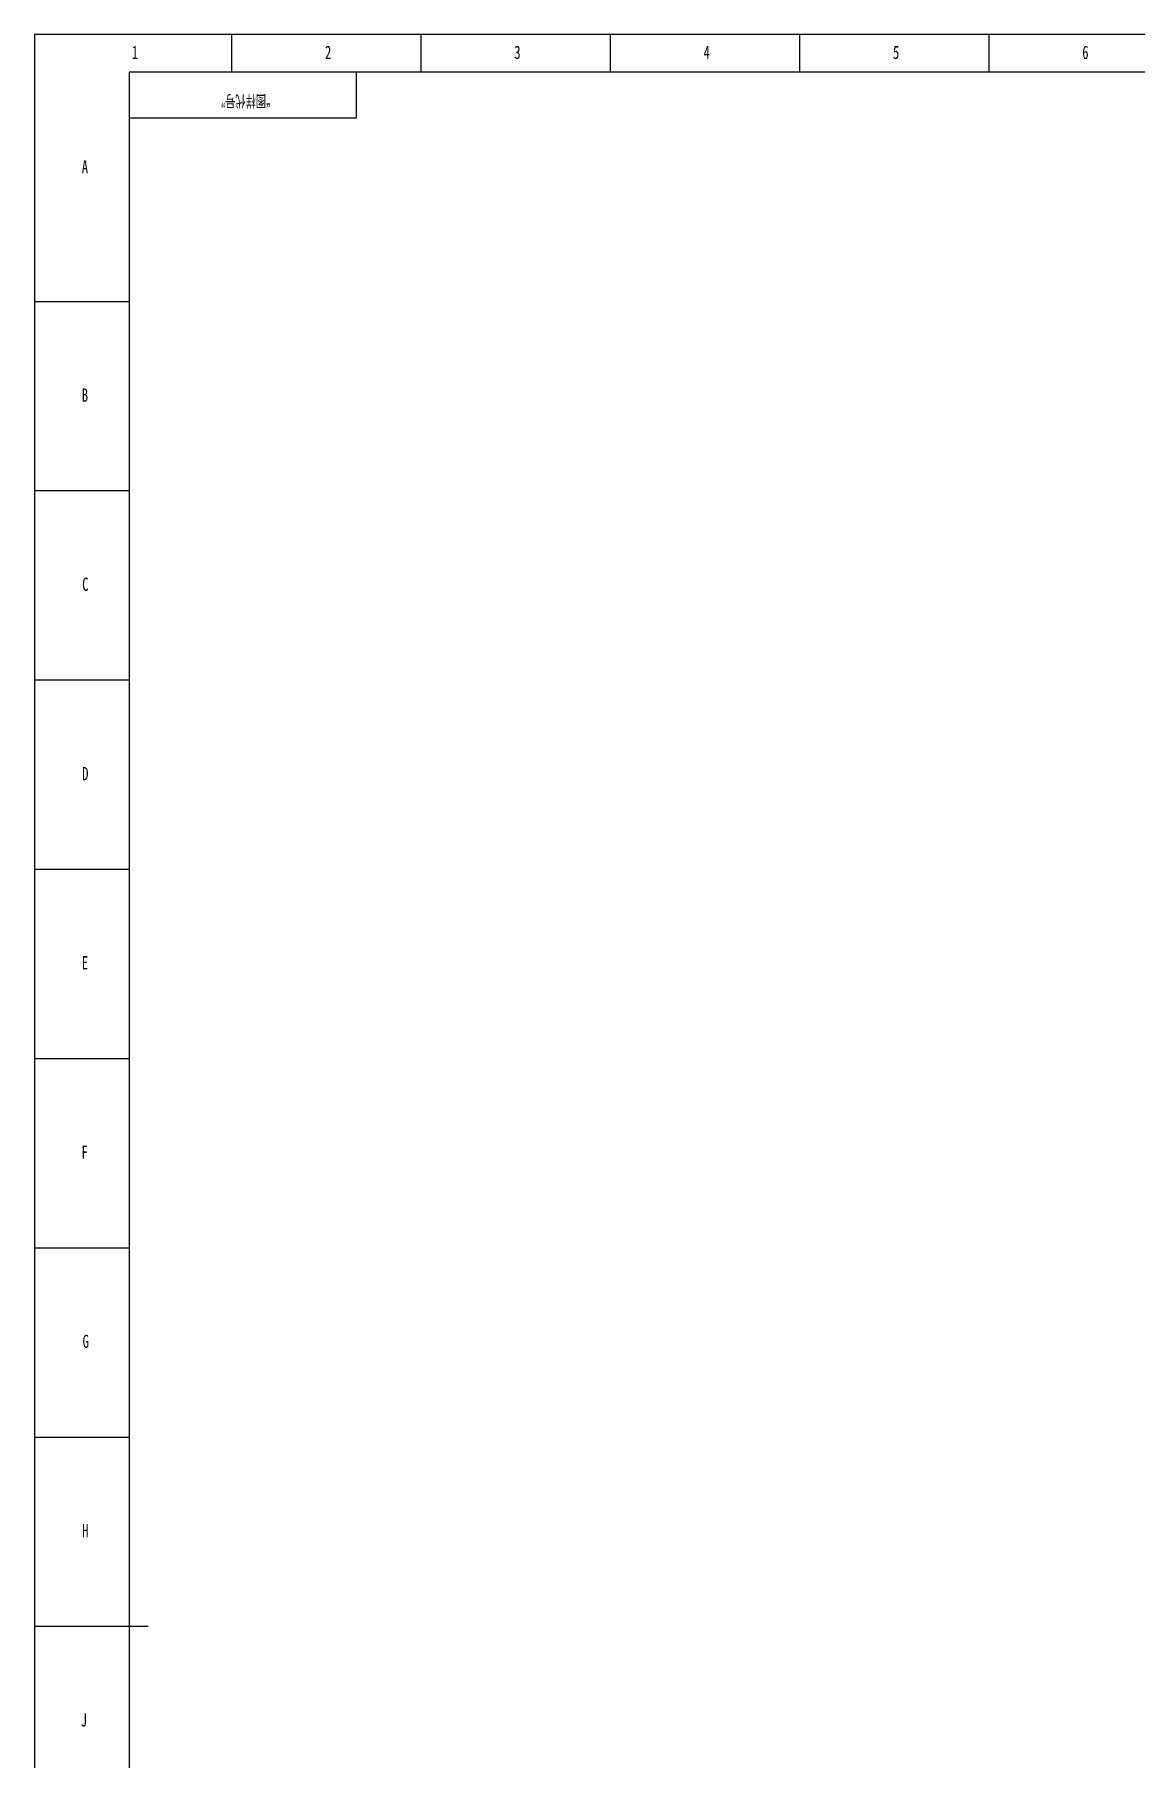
# Model space of a CAD drawing. Header units: millimetres. Extents: x 0 to 1189, y 0 to 841.
# Drawn here: x 0 to 290.8, y 385.6 to 841 of the extents above; entities that cross this region are included whole.
import ezdxf

# ---------------------------------------------------------------- set-up
doc = ezdxf.new("R2010")
doc.units = ezdxf.units.MM
for name, color, linetype in [('10', 7, 'Continuous'), ('5', 7, 'Continuous'), ('SLD-0', 7, 'Continuous')]:
    doc.layers.add(name, color=color, linetype=linetype)
doc.styles.add('SLDTEXTSTYLE0', font='TXT', dxfattribs={"width": 0.7, "bigfont": 'bigfont'})
doc.styles.add('SLDTEXTSTYLE5', font='TXT', dxfattribs={"width": 0.7})

msp = doc.modelspace()

# ---------------------------------------------------------------- linework, layer by layer
at = {"layer": '5', "color": 7}
for p, q in [((1189, 841), (0, 841)), ((0, 841), (0, 0))]:
    msp.add_line(p, q, dxfattribs=at)
at = {"layer": '5'}
for p, q in [((52, 841), (52, 831.05)), ((102, 841), (102, 831.05)), ((152, 841), (152, 831.05)), ((202, 841), (202, 831.05)), ((252, 841), (252, 831.05)), ((0, 770.5), (25, 770.5)), ((0, 720.5), (25, 720.5)), ((0, 670.5), (25, 670.5)), ((0, 620.5), (25, 620.5)), ((0, 570.5), (25, 570.5)), ((0, 520.5), (25, 520.5)), ((0, 470.5), (25, 470.5))]:
    msp.add_line(p, q, dxfattribs=at)
at = {"layer": '5', "color": 7, "lineweight": 25}
for p, q in [((1179, 831.05), (25, 831.05)), ((25, 831.05), (25, 10)), ((85, 819), (85, 831)), ((25, 819), (85, 819))]:
    msp.add_line(p, q, dxfattribs=at)
at = {"layer": '5', "lineweight": 25}
msp.add_line((0, 420.5), (30, 420.5), dxfattribs=at)

# ---------------------------------------------------------------- texts
at = {"layer": '10', "char_height": 3.5, "attachment_point": 2, "style": 'SLDTEXTSTYLE5'}
for s, insert in [('1', (26.54, 838.03)), ('2', (77.54, 838.03)), ('3', (127.54, 838.03)), ('4', (177.54, 838.03)), ('5', (227.54, 838.03)), ('6', (277.55, 838.03)), ('A', (13.32, 807.78)), ('B', (13.32, 747.49)), ('C', (13.43, 697.53)), ('D', (13.43, 647.49)), ('E', (13.32, 597.53)), ('F', (13.22, 547.49)), ('G', (13.54, 497.53)), ('H', (13.43, 447.49)), ('J', (13.02, 397.53))]:
    msp.add_mtext(s, dxfattribs=dict(at, insert=insert))
at = {"layer": 'SLD-0', "insert": (55.76, 821.74), "char_height": 3.5, "attachment_point": 2, "rotation": 180, "style": 'SLDTEXTSTYLE0'}
msp.add_mtext('“图样代号”', dxfattribs=at)

doc.saveas('drawing.dxf')
